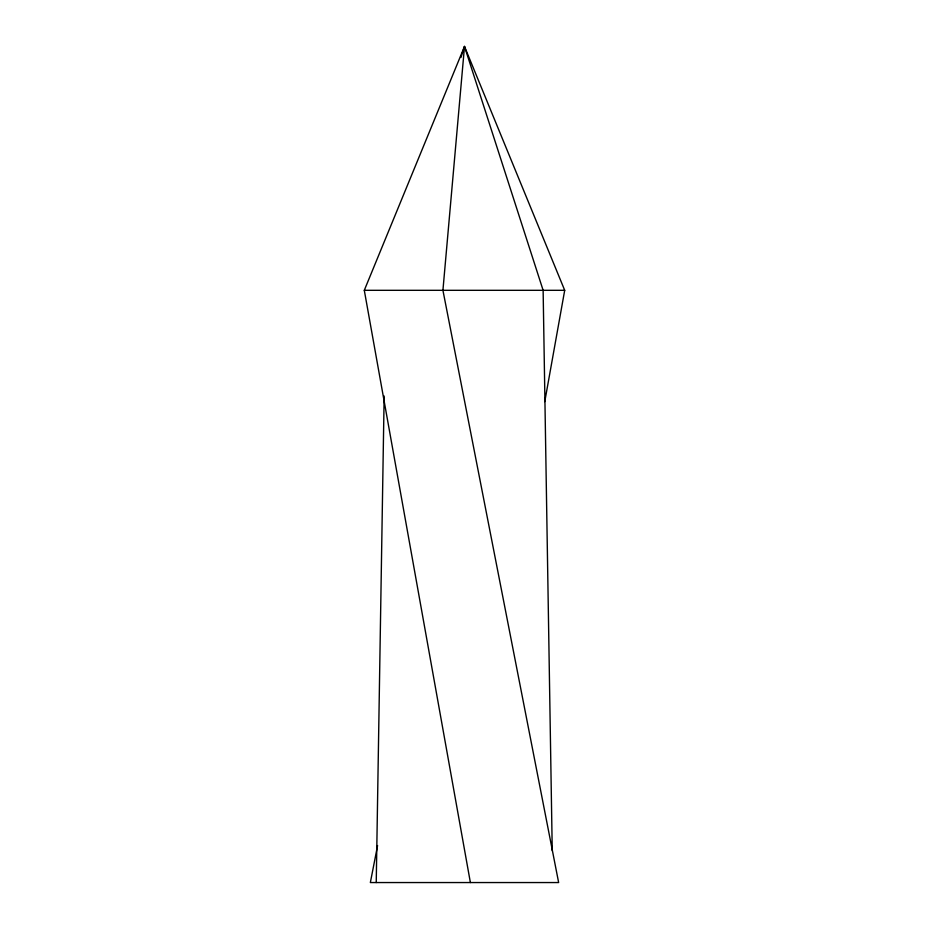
<?xml version="1.0" encoding="UTF-8"?>
<svg xmlns="http://www.w3.org/2000/svg" width="929" height="929" viewBox="0 0 929 929"><rect width="100%" height="100%" fill="white"/><g stroke="black" fill="none" stroke-linecap="round" stroke-linejoin="round"><path stroke-width="1.39" d="M376.233 882.55L384.153 396.021M544.766 401.63L564.704 290.312L464.5 46.45L442.924 290.312L558.643 882.55L370.357 882.55L377.58 845.529M460.947 57.47L464.5 46.45L543.128 290.312L552.244 850.697M470.388 882.55L364.296 290.312L464.5 46.45M364.296 290.312L564.704 290.312"/></g></svg>
